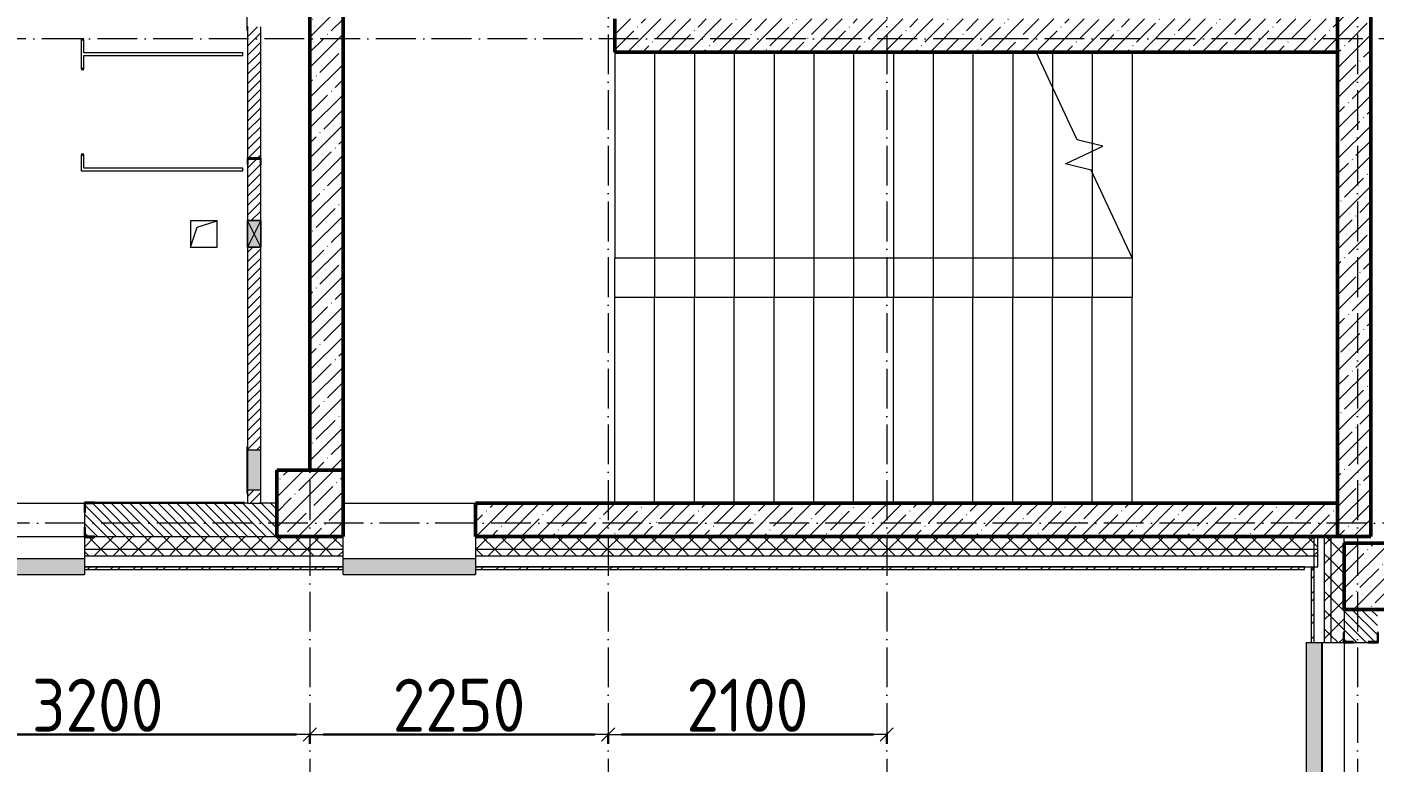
# Model space of a CAD drawing. Header units: millimetres. Extents: x -213536 to 1564669, y -45299 to 942238.
# Drawn here: x 608849 to 619008, y 625024 to 630565 of the extents above; entities that cross this region are included whole.
import ezdxf

# ---------------------------------------------------------------- set-up
doc = ezdxf.new("R2010")
doc.units = ezdxf.units.MM
doc.linetypes.add('50_200_ШТРИХ_1Т_ш5_п1_п1_', pattern=[700, 500, -100, 0, -100])
for name, color, linetype, lineweight in [('3.1) ЖБ окна 1.2 м', 102, 'Continuous', 30), ('5) Швы', 2, 'Continuous', 30), ('A-____-____-DIMS', 7, 'Continuous', 9), ('A-DETL-GENF-OTLN', 7, 'Continuous', 9), ('A-DOOR-OPNG-MCUT', 7, 'Continuous', 35), ('A-FLOR-____-OTLN', 7, 'Continuous', 9), ('A-GENM-____-MCUT', 7, 'Continuous', 25), ('A-GENM-____-OTLN', 7, 'Continuous', 9), ('A-GENM-____-OTLN-1', 7, 'Continuous', 25), ('A-GLAZ-____-OTLN', 7, 'Continuous', 9), ('A-WALL-____-MCUT', 7, 'Continuous', 13), ('A-WALL-____-MCUT-1', 7, 'Continuous', 9), ('A-WALL-____-MCUT-2', 7, 'Continuous', 50), ('A-WALL-____-OTLN', 7, 'Continuous', 9), ('A-WALL-____-PATT-1', 7, 'Continuous', 9), ('A-WALL-FNSH-MCUT-1', 7, 'Continuous', 9), ('S-COLS-____-MCUT', 7, 'Continuous', 50), ('S-COLS-____-OTLN', 7, 'Continuous', 9), ('S-GRID-____-OTLN-1', 7, '50_200_ШТРИХ_1Т_ш5_п1_п1_', 9), ('S-STRS-____-MBND', 7, 'Continuous', 9), ('S-STRS-____-OTLN-1', 7, 'Continuous', 9)]:
    doc.layers.add(name, color=color, linetype=linetype, lineweight=lineweight)
doc.layers.add('A-DOOR-____-OTLN-1', color=7, linetype='Continuous', lineweight=9, true_color=0xffffff)
doc.layers.add('A-GLAZ-____-OTLN-1', color=7, linetype='Continuous', lineweight=9, true_color=0xc0c0c0)
doc.styles.add('СПДС', font='isocpeur.ttf', dxfattribs={"width": 0.9})
doc.dimstyles.new('Размера А3', dxfattribs={"dimtxt": 200, "dimasz": 100, "dimexe": 70, "dimexo": 100, "dimgap": 20, "dimtad": 1, "dimdec": 0, "dimrnd": 10, "dimzin": 0, "dimdsep": 46, "dimtxsty": 'СПДС', "dimblk": 'ARROWHEAD_6', "dimcen": 1, "dimclrd": 256, "dimclre": 256, "dimclrt": 256, "dimazin": 0, "dimtfac": 1, "dimtdec": 0, "dimtmove": 2, "dimatfit": 3, "dimfxl": 1, "dimtolj": 1, "dimtzin": 0, "dimarcsym": 0})
pattern_1 = [(135, (544282.637, 571544.04), (-35.35534, -35.35534), [])]
pattern_2 = [(45, (544282.64, 571544.04), (-70.71068, 70.71068), []), (135, (544282.64, 571544.04), (-70.71068, -70.71068), [])]
pattern_3 = [(45, (544282.64, 571544.04), (-85.53659, 85.53659), []), (45, (544339.66, 571544.04), (-85.53659, 85.53659), [])]
pattern_4 = [(45, (544282.64, 571544.04), (-114.04925, 114.04925), []), (45, (544396.69, 571544.04), (-114.04925, 114.04925), [201.612, -40.322, 3.353, -36.97])]

# ---------------------------------------------------------------- blocks, each defined once
blk = doc.blocks.new('BSC_Колонна _Прямоугольная - 500х500-V60-АР1_План отверстий 2 этажа в осях 1-64_Ю-ЯЯ')
at = {"layer": 'S-COLS-____-OTLN'}
h = blk.add_hatch(dxfattribs=at)
h.set_pattern_fill('FP_71', color=256, style=0, pattern_type=2)
h.set_pattern_definition([(45, (-66700, -55431.04), (-114.04925, 114.04925), []), (45, (-66585.95, -55431.04), (-114.04925, 114.04925), [201.613, -40.323, 3.353, -36.97])])
h.paths.add_polyline_path([(-250, -250), (250, -250), (250, 250), (-250, 250)], flags=0)
at = {"layer": 'S-COLS-____-MCUT'}
for p, q in [((250, 250), (-250, 250)), ((-250, 250), (-250, -250)), ((250, -250), (250, 250)), ((-250, -250), (250, -250))]:
    blk.add_line(p, q, dxfattribs=at)
blk = doc.blocks.new('BSC_Колонна _Прямоугольная - 500х500-V112-АР1_План отверстий 2 этажа в осях 1-64_Ю-ЯЯ')
at = {"layer": 'S-COLS-____-OTLN'}
h = blk.add_hatch(dxfattribs=at)
h.set_pattern_fill('FP_125', color=256, style=0, pattern_type=2)
h.set_pattern_definition([(45, (-74750, -54881.04), (-114.04925, 114.04925), []), (45, (-74635.95, -54881.04), (-114.04925, 114.04925), [201.613, -40.323, 3.353, -36.97])])
h.paths.add_polyline_path([(-250, -250), (250, -250), (250, 250), (-250, 250), (-250, -78)], flags=0)
at = {"layer": 'S-COLS-____-MCUT'}
for p, q in [((250, 250), (-250, 250)), ((-250, 250), (-250, -250)), ((250, -250), (250, 250)), ((-250, -250), (250, -250))]:
    blk.add_line(p, q, dxfattribs=at)
blk = doc.blocks.new('DOR_ДУ_распашная__1Ст_Прямоугольная_ШЕР - Вн_650х2100h_Кабинки С_у-18405741-АР1_План отверстий 2 этажа в осях 1-64_Ю-ЯЯ')
at = {"layer": 'A-DOOR-OPNG-MCUT'}
for p, q in [((-325, -10), (-325, 10)), ((325, 10), (325, -10))]:
    blk.add_line(p, q, dxfattribs=at)
blk = doc.blocks.new('Фахверк_СКБ_Уголок - 250_2700-27497298-АР1_План отверстий 2 этажа в осях 1-64_Ю-ЯЯ')
at = {"layer": 'A-GENM-____-MCUT'}
for p, q in [((200, 181), (125, 181)), ((125, 181), (125, 106)), ((125, 106), (131, 106)), ((131, 106), (131, 175)), ((131, 175), (200, 175)), ((200, 175), (200, 181)), ((131, -6), (125, -6)), ((125, -6), (125, -81)), ((125, -81), (200, -81)), ((131, -75), (131, -6)), ((200, -75), (131, -75)), ((200, -81), (200, -75))]:
    blk.add_line(p, q, dxfattribs=at)
blk = doc.blocks.new('154_Фахверк_СКБ_Швеллер - Тип_100_3960-28331862-АР1_План отверстий 2 этажа в осях 1-64_Ю-ЯЯ')
at = {"layer": 'A-GENM-____-MCUT'}
for p, q in [((175, 50), (125, 50)), ((125, 50), (125, -50)), ((128, 47), (175, 47)), ((128, -47), (128, 47)), ((175, 47), (175, 50)), ((125, -50), (175, -50)), ((175, -47), (128, -47)), ((175, -50), (175, -47))]:
    blk.add_line(p, q, dxfattribs=at)
blk = doc.blocks.new('Л_Общий_Лючок - Лючок-29684370-АР1_План отверстий 2 этажа в осях 1-64_Ю-ЯЯ')
at = {"layer": 'A-GLAZ-____-OTLN-1'}
blk.add_hatch(color=256, dxfattribs=at).paths.add_polyline_path([(-24, 0), (424, 0), (424, 6), (-24, 6)], flags=0)
at = {"layer": 'A-GLAZ-____-OTLN'}
for p, q in [((424, 6), (-24, 6)), ((-24, 6), (-24, 0)), ((424, 6), (424, 0))]:
    blk.add_line(p, q, dxfattribs=at)
blk = doc.blocks.new('AR_Отверстие Ниша - Лючок-32402834-АР1_План отверстий 2 этажа в осях 1-64_Ю-ЯЯ')
at = {"layer": 'A-GLAZ-____-OTLN'}
blk.add_hatch(color=256, dxfattribs=at).paths.add_polyline_path([(150, -50), (150, 50), (-150, 50), (-150, -50)], flags=0)
for p, q in [((150, 50), (-150, 50)), ((-150, 50), (-150, -50)), ((150, -50), (150, 50)), ((-150, -50), (150, -50))]:
    blk.add_line(p, q, dxfattribs=at)
blk = doc.blocks.new('Л_Общий_Лючок - Лючок-29683982-АР1_План отверстий 2 этажа в осях 1-64_Ю-ЯЯ')
at = {"layer": 'A-GLAZ-____-OTLN-1'}
blk.add_hatch(color=256, dxfattribs=at).paths.add_polyline_path([(-24, 0), (324, 0), (324, 6), (-24, 6)], flags=0)
at = {"layer": 'A-GLAZ-____-OTLN'}
for p, q in [((324, 6), (-24, 6)), ((-24, 6), (-24, 0)), ((324, 6), (324, 0))]:
    blk.add_line(p, q, dxfattribs=at)
blk = doc.blocks.new('AR_Отверстие прямоугольное _в стене_ - AR_Отверстие прямоугольное _в стене__ВК-32402728-АР1_План отверстий 2 этажа в осях 1-64_Ю-ЯЯ')
at = {"layer": 'A-GLAZ-____-OTLN'}
blk.add_hatch(color=256, dxfattribs=at).paths.add_polyline_path([(100, 50), (-100, 50), (-100, -50), (100, -50)], flags=0)
at = {"layer": 'A-DETL-GENF-OTLN'}
for p, q in [((-100, -50), (-100, 50)), ((-100, 50), (100, 50)), ((100, 50), (-100, -50)), ((-100, 50), (100, -50)), ((100, 50), (-100, 50)), ((-100, 50), (-100, -50)), ((100, 50), (100, -50)), ((100, -50), (100, 50)), ((100, -50), (-100, -50)), ((-100, -50), (100, -50))]:
    blk.add_line(p, q, dxfattribs=at)
blk = doc.blocks.new('AR_Отверстие прямоугольное _в плите_ - AR_Отверстие прямоугольное _в плите_-30459207-АР1_План отверстий 2 этажа в осях 1-64_Ю-ЯЯ')
at = {"layer": 'A-GENM-____-OTLN'}
for p, q in [((100, 100), (-100, 100)), ((-100, 100), (-100, -100)), ((-100, -100), (-50, 50)), ((-50, 50), (100, 100)), ((100, -100), (100, 100)), ((-100, -100), (100, -100))]:
    blk.add_line(p, q, dxfattribs=at)
blk = doc.blocks.new('Отлив_СКБ - Отлив витража_120_НВФ-31885283-АР1_План отверстий 2 этажа в осях 1-64_Ю-ЯЯ')
at = {"layer": 'A-GLAZ-____-OTLN-1'}
for points in [[(426, -2), (1000, -2), (1000, 0), (0, 0), (0, -2)], [(426, -120), (1000, -120), (1000, -2), (0, -2), (0, -120)]]:
    blk.add_hatch(color=256, dxfattribs=at).paths.add_polyline_path(points, flags=0)
at = {"layer": 'A-GLAZ-____-OTLN'}
for p, q in [((0, 0), (1000, 0)), ((1000, -2), (0, -2)), ((0, -120), (0, -83)), ((1000, -83), (1000, -120)), ((0, -120), (1000, -120))]:
    blk.add_line(p, q, dxfattribs=at)
blk = doc.blocks.new('Отлив_СКБ - Отлив витража_120_НВФ-31885689-АР1_План отверстий 2 этажа в осях 1-64_Ю-ЯЯ')
at = {"layer": 'A-GLAZ-____-OTLN-1'}
for points in [[(1800, 2), (1800, 120), (0, 120), (0, 2), (737, 2)], [(1800, 0), (1800, 2), (0, 2), (0, 0), (737, 0)]]:
    blk.add_hatch(color=256, dxfattribs=at).paths.add_polyline_path(points, flags=0)
at = {"layer": 'A-GLAZ-____-OTLN'}
for p, q in [((0, 83), (0, 120)), ((1800, 120), (0, 120)), ((1800, 120), (1800, 83)), ((0, 2), (1800, 2)), ((1800, 0), (0, 0))]:
    blk.add_line(p, q, dxfattribs=at)
blk = doc.blocks.new('ARROWHEAD_6')
at = {"color": 0, "linetype": 'Continuous'}
for p, q in [((0, 0), (-1, 0)), ((-0.5, -0.5), (0.5, 0.5))]:
    blk.add_line(p, q, dxfattribs=at)
blk = doc.blocks.new('*D5577')
at = {"layer": 'A-____-____-DIMS', "lineweight": -2, "transparency": 16777216}
for p, q in [((47908, 512710), (47908, 512634)), ((51108, 512710), (51108, 512634)), ((48008, 512704), (51008, 512704))]:
    blk.add_line(p, q, dxfattribs=at)
at = {"layer": 'Defpoints', "color": 0, "lineweight": 30, "transparency": 16777216}
for p in [(47908, 512810), (51108, 512810), (51108, 512704)]:
    blk.add_point(p, dxfattribs=at)
at = {"layer": 'A-____-____-DIMS', "lineweight": -2, "transparency": 16777216, "xscale": 100, "yscale": 100, "zscale": 100, "rotation": 180}
blk.add_blockref('ARROWHEAD_6', (47908, 512704), dxfattribs=at)
at = {"layer": 'A-____-____-DIMS', "lineweight": -2, "transparency": 16777216, "xscale": 100, "yscale": 100, "zscale": 100}
blk.add_blockref('ARROWHEAD_6', (51108, 512704), dxfattribs=at)
at = {"layer": 'A-____-____-DIMS', "transparency": 16777216, "insert": (49508, 512924), "char_height": 400, "width": 2.49, "attachment_point": 5, "style": 'СПДС'}
blk.add_mtext('\\A1;3200', dxfattribs=at)
blk = doc.blocks.new('*D5578')
at = {"layer": 'A-____-____-DIMS', "lineweight": -2, "transparency": 16777216}
for p, q in [((51108, 512710), (51108, 512634)), ((53358, 512710), (53358, 512634)), ((51208, 512704), (53258, 512704))]:
    blk.add_line(p, q, dxfattribs=at)
at = {"layer": 'Defpoints', "color": 0, "lineweight": 30, "transparency": 16777216}
for p in [(51108, 512810), (53358, 512810), (53358, 512704)]:
    blk.add_point(p, dxfattribs=at)
at = {"layer": 'A-____-____-DIMS', "lineweight": -2, "transparency": 16777216, "xscale": 100, "yscale": 100, "zscale": 100, "rotation": 180}
blk.add_blockref('ARROWHEAD_6', (51108, 512704), dxfattribs=at)
at = {"layer": 'A-____-____-DIMS', "lineweight": -2, "transparency": 16777216, "xscale": 100, "yscale": 100, "zscale": 100}
blk.add_blockref('ARROWHEAD_6', (53358, 512704), dxfattribs=at)
at = {"layer": 'A-____-____-DIMS', "transparency": 16777216, "insert": (52233, 512924), "char_height": 400, "width": 2.49, "attachment_point": 5, "style": 'СПДС'}
blk.add_mtext('\\A1;2250', dxfattribs=at)
blk = doc.blocks.new('*D5579')
at = {"layer": 'A-____-____-DIMS', "lineweight": -2, "transparency": 16777216}
for p, q in [((53358, 512710), (53358, 512634)), ((55458, 512710), (55458, 512634)), ((53458, 512704), (55358, 512704))]:
    blk.add_line(p, q, dxfattribs=at)
at = {"layer": 'Defpoints', "color": 0, "lineweight": 30, "transparency": 16777216}
for p in [(53358, 512810), (55458, 512810), (55458, 512704)]:
    blk.add_point(p, dxfattribs=at)
at = {"layer": 'A-____-____-DIMS', "lineweight": -2, "transparency": 16777216, "xscale": 100, "yscale": 100, "zscale": 100, "rotation": 180}
blk.add_blockref('ARROWHEAD_6', (53358, 512704), dxfattribs=at)
at = {"layer": 'A-____-____-DIMS', "lineweight": -2, "transparency": 16777216, "xscale": 100, "yscale": 100, "zscale": 100}
blk.add_blockref('ARROWHEAD_6', (55458, 512704), dxfattribs=at)
at = {"layer": 'A-____-____-DIMS', "transparency": 16777216, "insert": (54408, 512924), "char_height": 400, "width": 2.3, "attachment_point": 5, "style": 'СПДС'}
blk.add_mtext('\\A1;2100', dxfattribs=at)
blk = doc.blocks.new('2этаж')
at = {"layer": 'S-GRID-____-OTLN-1', "color": 251, "ltscale": 0.6, "true_color": 0x636466}
for p, q in [((51108.3, 549908.8), (51108.3, 511907.5)), ((53358.3, 549908.8), (53358.3, 511907.5)), ((55458.3, 549908.8), (55458.3, 498997)), ((59008.3, 549908.8), (59008.3, 498997)), ((59888.4, 517947), (-20260.4, 517947)), ((88482.7, 514297), (-20260.4, 514297))]:
    blk.add_line(p, q, dxfattribs=at)
at = {"layer": 'A-____-____-DIMS'}
for base, p1, p2, picture, middle in [((51108.3, 512704.4), (47908.3, 512810.5), (51108.3, 512810.5), '*D5577', (49508.3, 512924.4)), ((53358.3, 512704.4), (51108.3, 512810.5), (53358.3, 512810.5), '*D5578', (52233.3, 512924.4)), ((55458.3, 512704.4), (53358.3, 512810.5), (55458.3, 512810.5), '*D5579', (54408.3, 512924.4))]:
    dim = blk.add_linear_dim(base=base, p1=p1, p2=p2, dimstyle='Размера А3', override={"dimtxt": 400}, dxfattribs=at)
    dim.commit()
    dim.dimension.update_dxf_attribs({"geometry": picture, "text_midpoint": middle})

msp = doc.modelspace()

# ---------------------------------------------------------------- hatches: boundary and pattern name
at = {"layer": 'A-WALL-____-PATT-1'}
h = msp.add_hatch(dxfattribs=at)
h.set_pattern_fill('FP_13', color=256, style=0, pattern_type=2)
h.set_pattern_definition(pattern_4)
h.paths.add_polyline_path([(610982.6, 627225.1), (611232.6, 627225.1), (611232.6, 634725.1), (610982.6, 634725.1), (610982.6, 628768.6)], flags=0)
h = msp.add_hatch(dxfattribs=at)
h.set_pattern_fill('FP_13', color=256, style=0, pattern_type=2)
h.set_pattern_definition(pattern_4)
h.paths.add_polyline_path([(618982.6, 626725.1), (618982.6, 634725.1), (618732.6, 634725.1), (618732.6, 626725.1), (618944.4, 626725.1)], flags=0)
h = msp.add_hatch(dxfattribs=at)
h.set_pattern_fill('FP_5', color=256, style=0, pattern_type=2)
h.set_pattern_definition([(45, (544282.637, 571544.04), (-35.35534, 35.35534), [])])
h.paths.add_polyline_path([(610512.6, 626975.1), (610612.6, 626975.1), (610612.6, 627075.1), (610512.6, 627075.1)], flags=0)
h.paths.add_polyline_path([(610604.9, 627375.1), (610612.6, 627375.1), (610612.6, 628905.1), (610512.6, 628905.1), (610512.6, 627375.1)], flags=0)
h.paths.add_polyline_path([(610571.3, 629105.1), (610612.6, 629105.1), (610612.6, 629525.1), (610609.6, 629525.1), (610609.6, 629572.1), (610515.6, 629572.1), (610515.6, 629525.1), (610512.6, 629525.1), (610512.6, 629105.1), (610515.6, 629105.1)], flags=0)
h.paths.add_polyline_path([(610612.6, 629575.1), (610612.6, 630565.1), (610512.6, 630565.1), (610512.6, 629575.1), (610609.6, 629575.1)], flags=0)
h.paths.add_polyline_path([(610535.2, 630965.1), (610612.6, 630965.1), (610612.6, 631395.1), (610512.6, 631395.1), (610512.6, 630965.1)], flags=0)
h.paths.add_polyline_path([(610612.6, 631895.1), (610612.6, 634110.1), (610512.6, 634110.1), (610512.6, 631895.1), (610517.1, 631895.1)], flags=0)
h.paths.add_polyline_path([(610612.6, 634410.1), (610612.6, 634525.1), (610512.6, 634525.1), (610512.6, 634410.1), (610607.8, 634410.1)], flags=0)
h = msp.add_hatch(dxfattribs=at)
h.set_pattern_fill('FP_13', color=256, style=0, pattern_type=2)
h.set_pattern_definition(pattern_4)
h.paths.add_polyline_path([(618732.6, 630375.1), (618732.6, 630625.1), (613282.6, 630625.1), (613282.6, 630375.1), (618502.5, 630375.1)], flags=0)
h = msp.add_hatch(dxfattribs=at)
h.set_pattern_fill('FP_6', color=256, style=0, pattern_type=2)
h.set_pattern_definition(pattern_1)
h.paths.add_polyline_path([(610732.6, 626725.1), (610732.6, 626975.1), (609288.6, 626975.1), (609288.6, 626906.1), (609282.6, 626906.1), (609282.6, 626794.1), (609288.6, 626794.1), (609288.6, 626725.1), (609665, 626725.1)], flags=0)
h.paths.add_polyline_path([(608032.6, 626725.1), (608276.6, 626725.1), (608276.6, 626794.1), (608282.6, 626794.1), (608282.6, 626906.1), (608276.6, 626906.1), (608276.6, 626975.1), (608032.6, 626975.1), (608032.6, 626969.1)], flags=0)
h = msp.add_hatch(dxfattribs=at)
h.set_pattern_fill('FP_13', color=256, style=0, pattern_type=2)
h.set_pattern_definition(pattern_4)
h.paths.add_polyline_path([(618732.6, 626725.1), (618732.6, 626975.1), (612232.6, 626975.1), (612232.6, 626725.1), (618682.6, 626725.1)], flags=0)
h = msp.add_hatch(dxfattribs=at)
h.set_pattern_fill('FP_1', color=256, style=0, pattern_type=2)
h.set_pattern_definition(pattern_2)
h.paths.add_polyline_path([(618502.5, 626625.1), (618582.6, 626625.1), (618582.6, 626725.1), (612232.6, 626725.1), (612232.6, 626625.1), (614967.5, 626625.1)], flags=0)
h.paths.add_polyline_path([(609282.6, 626625.1), (611232.6, 626625.1), (611232.6, 626725.1), (609357.6, 626725.1), (609357.6, 626719.1), (609282.6, 626719.1)], flags=0)
h.paths.add_polyline_path([(608282.6, 626625.1), (608282.6, 626719.1), (608207.6, 626719.1), (608207.6, 626725.1), (607257.6, 626725.1), (607257.6, 626719.1), (607182.6, 626719.1), (607182.6, 626625.1), (607897.5, 626625.1)], flags=0)
h.paths.add_polyline_path([(604362.5, 626625.1), (605382.6, 626625.1), (605382.6, 626719.1), (605307.6, 626719.1), (605307.6, 626725.1), (604257.6, 626725.1), (604257.6, 626719.1), (604182.6, 626719.1), (604182.6, 626625.1), (604257.6, 626625.1)], flags=0)
h.paths.add_polyline_path([(602382.6, 626625.1), (602382.6, 626719.1), (602307.6, 626719.1), (602307.6, 626725.1), (601257.6, 626725.1), (601257.6, 626719.1), (601182.6, 626719.1), (601182.6, 626625.1), (601711.2, 626625.1)], flags=0)
h.paths.add_polyline_path([(598618.1, 626625.1), (599382.6, 626625.1), (599382.6, 626719.1), (599307.6, 626719.1), (599307.6, 626725.1), (598257.6, 626725.1), (598257.6, 626719.1), (598182.6, 626719.1), (598182.6, 626625.1), (598532.6, 626625.1)], flags=0)
h.paths.add_polyline_path([(596307.6, 626625.1), (596382.6, 626625.1), (596382.6, 626719.1), (596307.6, 626719.1), (596307.6, 626725.1), (595257.6, 626725.1), (595257.6, 626719.1), (595182.6, 626719.1), (595182.6, 626625.1), (595525, 626625.1)], flags=0)
h.paths.add_polyline_path([(592182.6, 626625.1), (593382.6, 626625.1), (593382.6, 626719.1), (593307.6, 626719.1), (593307.6, 626725.1), (592257.6, 626725.1), (592257.6, 626719.1), (592182.6, 626719.1)], flags=0)
h.paths.add_polyline_path([(586757.6, 626625.1), (586832.6, 626625.1), (586832.6, 626719.1), (586757.6, 626719.1), (586757.6, 626725.1), (585707.6, 626725.1), (585707.6, 626719.1), (585632.6, 626719.1), (585632.6, 626625.1), (586687.5, 626625.1)], flags=0)
h.paths.add_polyline_path([(588707.6, 626625.1), (590382.6, 626625.1), (590382.6, 626719.1), (590307.6, 626719.1), (590307.6, 626725.1), (588707.6, 626725.1), (588707.6, 626719.1), (588632.6, 626719.1), (588632.6, 626625.1)], flags=0)
h.paths.add_polyline_path([(583757.6, 626625.1), (583832.6, 626625.1), (583832.6, 626719.1), (583757.6, 626719.1), (583757.6, 626725.1), (582707.6, 626725.1), (582707.6, 626719.1), (582632.6, 626719.1), (582632.6, 626625.1), (583482.6, 626625.1)], flags=0)
h.paths.add_polyline_path([(580832.6, 626625.1), (580832.6, 626719.1), (580757.6, 626719.1), (580757.6, 626725.1), (579707.6, 626725.1), (579707.6, 626719.1), (579632.6, 626719.1), (579632.6, 626625.1), (580501.2, 626625.1)], flags=0)
h.paths.add_polyline_path([(576632.6, 626625.1), (577832.6, 626625.1), (577832.6, 626719.1), (577757.6, 626719.1), (577757.6, 626725.1), (576707.6, 626725.1), (576707.6, 626719.1), (576632.6, 626719.1)], flags=0)
h.paths.add_polyline_path([(574832.6, 626625.1), (574832.6, 626719.1), (574757.6, 626719.1), (574757.6, 626725.1), (573707.6, 626725.1), (573707.6, 626719.1), (573632.6, 626719.1), (573632.6, 626625.1), (574757.6, 626625.1)], flags=0)
h.paths.add_polyline_path([(570982.6, 626625.1), (571832.6, 626625.1), (571832.6, 626719.1), (571757.6, 626719.1), (571757.6, 626725.1), (570707.6, 626725.1), (570707.6, 626719.1), (570632.6, 626719.1), (570632.6, 626625.1), (570780, 626625.1)], flags=0)
h.paths.add_polyline_path([(568832.6, 626625.1), (568832.6, 626719.1), (568757.6, 626719.1), (568757.6, 626725.1), (567707.6, 626725.1), (567707.6, 626719.1), (567632.6, 626719.1), (567632.6, 626625.1), (568128.7, 626625.1)], flags=0)
h.paths.add_polyline_path([(565832.6, 626625.1), (565832.6, 626719.1), (565757.6, 626719.1), (565757.6, 626725.1), (564707.6, 626725.1), (564707.6, 626719.1), (564632.6, 626719.1), (564632.6, 626625.1), (565757.6, 626625.1)], flags=0)
h.paths.add_polyline_path([(562832.6, 626625.1), (562832.6, 626719.1), (562757.6, 626719.1), (562757.6, 626725.1), (561707.6, 626725.1), (561707.6, 626719.1), (561632.6, 626719.1), (561632.6, 626625.1), (562826.2, 626625.1)], flags=0)
h.paths.add_polyline_path([(560632.6, 626625.1), (560632.6, 626719.1), (560557.6, 626719.1), (560557.6, 626725.1), (550832.6, 626725.1), (550832.6, 626625.1), (560175, 626625.1)], flags=0)
h.paths.add_polyline_path([(549832.6, 626625.1), (549832.6, 626725.1), (541832.6, 626725.1), (541832.6, 626625.1), (547802.5, 626625.1)], flags=0)
h = msp.add_hatch(dxfattribs=at)
h.set_pattern_fill('FP_1', color=256, style=0, pattern_type=2)
h.set_pattern_definition(pattern_2)
h.paths.add_polyline_path([(618682.6, 614475.1), (618682.6, 615125.1), (618632.6, 615125.1), (618632.6, 614475.1)], flags=0)
h.paths.add_polyline_path([(618632.6, 616925.1), (618682.6, 616925.1), (618682.6, 618125.1), (618632.6, 618125.1), (618632.6, 617467.7)], flags=0)
h.paths.add_polyline_path([(618682.6, 619925.1), (618682.6, 621125.1), (618632.6, 621125.1), (618632.6, 619925.1)], flags=0)
h.paths.add_polyline_path([(618682.6, 622925.1), (618682.6, 624125.1), (618632.6, 624125.1), (618632.6, 622925.1)], flags=0)
h.paths.add_polyline_path([(618682.6, 625925.1), (618682.6, 626725.1), (618632.6, 626725.1), (618632.6, 625925.1)], flags=0)
h = msp.add_hatch(dxfattribs=at)
h.set_pattern_fill('FP_1', color=256, style=0, pattern_type=2)
h.set_pattern_definition(pattern_2)
h.paths.add_polyline_path([(618682.6, 614475.1), (618782.6, 614475.1), (618782.6, 615050.1), (618776.6, 615050.1), (618776.6, 615125.1), (618682.6, 615125.1), (618682.6, 614525.1)], flags=0)
h.paths.add_polyline_path([(618682.6, 616925.1), (618776.6, 616925.1), (618776.6, 617000.1), (618782.6, 617000.1), (618782.6, 618050.1), (618776.6, 618050.1), (618776.6, 618125.1), (618682.6, 618125.1), (618682.6, 617000.1)], flags=0)
h.paths.add_polyline_path([(618776.6, 619925.1), (618776.6, 620000.1), (618782.6, 620000.1), (618782.6, 621050.1), (618776.6, 621050.1), (618776.6, 621125.1), (618682.6, 621125.1), (618682.6, 619925.1)], flags=0)
h.paths.add_polyline_path([(618776.6, 622925.1), (618776.6, 623000.1), (618782.6, 623000.1), (618782.6, 624050.1), (618776.6, 624050.1), (618776.6, 624125.1), (618682.6, 624125.1), (618682.6, 622925.1)], flags=0)
h.paths.add_polyline_path([(618682.6, 625925.1), (618776.6, 625925.1), (618776.6, 626000.1), (618782.6, 626000.1), (618782.6, 626725.1), (618682.6, 626725.1), (618682.6, 626000.1)], flags=0)
h = msp.add_hatch(dxfattribs=at)
h.set_pattern_fill('FP_1', color=256, style=0, pattern_type=2)
h.set_pattern_definition(pattern_2)
h.paths.add_polyline_path([(618582.6, 626575.1), (618582.6, 626625.1), (612232.6, 626625.1), (612232.6, 626575.1), (618502.5, 626575.1)], flags=0)
h.paths.add_polyline_path([(611232.6, 626575.1), (611232.6, 626625.1), (609282.6, 626625.1), (609282.6, 626575.1), (609665, 626575.1)], flags=0)
h.paths.add_polyline_path([(608282.6, 626575.1), (608282.6, 626625.1), (607182.6, 626625.1), (607182.6, 626575.1), (607897.5, 626575.1)], flags=0)
h.paths.add_polyline_path([(605382.6, 626575.1), (605382.6, 626625.1), (604182.6, 626625.1), (604182.6, 626575.1), (604362.5, 626575.1)], flags=0)
h.paths.add_polyline_path([(602382.6, 626575.1), (602382.6, 626625.1), (601182.6, 626625.1), (601182.6, 626575.1), (601711.2, 626575.1)], flags=0)
h.paths.add_polyline_path([(599382.6, 626575.1), (599382.6, 626625.1), (598182.6, 626625.1), (598182.6, 626575.1), (599060, 626575.1)], flags=0)
h.paths.add_polyline_path([(595182.6, 626575.1), (596382.6, 626575.1), (596382.6, 626625.1), (595182.6, 626625.1)], flags=0)
h.paths.add_polyline_path([(592873.7, 626575.1), (593382.6, 626575.1), (593382.6, 626625.1), (592182.6, 626625.1), (592182.6, 626575.1)], flags=0)
h.paths.add_polyline_path([(588632.6, 626575.1), (590382.6, 626575.1), (590382.6, 626625.1), (588632.6, 626625.1)], flags=0)
h.paths.add_polyline_path([(585632.6, 626575.1), (586832.6, 626575.1), (586832.6, 626625.1), (585632.6, 626625.1)], flags=0)
h.paths.add_polyline_path([(583832.6, 626575.1), (583832.6, 626625.1), (582632.6, 626625.1), (582632.6, 626575.1), (583152.5, 626575.1)], flags=0)
h.paths.add_polyline_path([(577832.6, 626575.1), (577832.6, 626625.1), (576632.6, 626625.1), (576632.6, 626575.1)], flags=0)
h.paths.add_polyline_path([(579632.6, 626575.1), (580832.6, 626575.1), (580832.6, 626625.1), (579632.6, 626625.1)], flags=0)
h.paths.add_polyline_path([(574832.6, 626575.1), (574832.6, 626625.1), (573632.6, 626625.1), (573632.6, 626575.1), (574315, 626575.1)], flags=0)
h.paths.add_polyline_path([(571832.6, 626575.1), (571832.6, 626625.1), (570632.6, 626625.1), (570632.6, 626575.1), (571663.7, 626575.1)], flags=0)
h.paths.add_polyline_path([(567632.6, 626575.1), (568832.6, 626575.1), (568832.6, 626625.1), (567632.6, 626625.1)], flags=0)
h.paths.add_polyline_path([(565832.6, 626575.1), (565832.6, 626625.1), (564632.6, 626625.1), (564632.6, 626575.1), (565477.5, 626575.1)], flags=0)
h.paths.add_polyline_path([(562826.2, 626575.1), (562832.6, 626575.1), (562832.6, 626625.1), (561632.6, 626625.1), (561632.6, 626575.1), (561942.5, 626575.1)], flags=0)
h.paths.add_polyline_path([(560632.6, 626575.1), (560632.6, 626625.1), (550832.6, 626625.1), (550832.6, 626575.1), (560175, 626575.1)], flags=0)
h.paths.add_polyline_path([(549832.6, 626575.1), (549832.6, 626625.1), (541732.6, 626625.1), (541732.6, 626575.1), (547802.5, 626575.1)], flags=0)
h = msp.add_hatch(dxfattribs=at)
h.set_pattern_fill('FP_3', color=256, style=0, pattern_type=2)
h.set_pattern_definition(pattern_3)
h.paths.add_polyline_path([(618482.6, 626475.1), (618482.6, 626495.1), (612232.6, 626495.1), (612232.6, 626475.1), (614967.5, 626475.1)], flags=0)
h.paths.add_polyline_path([(611232.6, 626475.1), (611232.6, 626495.1), (609282.6, 626495.1), (609282.6, 626475.1), (609665, 626475.1)], flags=0)
h.paths.add_polyline_path([(608282.6, 626475.1), (608282.6, 626495.1), (607182.6, 626495.1), (607182.6, 626475.1), (607897.5, 626475.1)], flags=0)
h.paths.add_polyline_path([(605382.6, 626475.1), (605382.6, 626495.1), (604802.6, 626495.1), (604802.6, 626475.1)], flags=0)
h = msp.add_hatch(dxfattribs=at)
h.set_pattern_fill('FP_3', color=256, style=0, pattern_type=2)
h.set_pattern_definition(pattern_3)
h.paths.add_polyline_path([(618532.6, 614645.1), (618552.6, 614645.1), (618552.6, 615125.1), (618532.6, 615125.1), (618532.6, 615046.1)], flags=0)
h.paths.add_polyline_path([(618532.6, 616925.1), (618552.6, 616925.1), (618552.6, 618125.1), (618532.6, 618125.1), (618532.6, 617467.7)], flags=0)
h.paths.add_polyline_path([(618532.6, 619925.1), (618552.6, 619925.1), (618552.6, 621125.1), (618532.6, 621125.1), (618532.6, 620696.6)], flags=0)
h.paths.add_polyline_path([(618532.6, 622925.1), (618552.6, 622925.1), (618552.6, 624125.1), (618532.6, 624125.1), (618532.6, 623118.2)], flags=0)
h.paths.add_polyline_path([(618552.6, 625925.1), (618552.6, 626485.1), (618532.6, 626485.1), (618532.6, 625925.1)], flags=0)
h = msp.add_hatch(dxfattribs=at)
h.set_pattern_fill('FP_6', color=256, style=0, pattern_type=2)
h.set_pattern_definition(pattern_1)
h.paths.add_polyline_path([(619032.6, 623725.1), (619032.6, 624119.1), (618963.6, 624119.1), (618963.6, 624125.1), (618851.6, 624125.1), (618851.6, 624119.1), (618782.6, 624119.1), (618782.6, 623725.1)], flags=0)
h.paths.add_polyline_path([(618851.6, 625925.1), (618963.6, 625925.1), (618963.6, 625931.1), (619032.6, 625931.1), (619032.6, 626175.1), (618782.6, 626175.1), (618782.6, 625931.1), (618851.6, 625931.1)], flags=0)

# ---------------------------------------------------------------- linework, layer by layer
at = {"layer": '5) Швы', "lineweight": 30}
msp.add_lwpolyline([(609288.6, 626978.1), (610488.6, 626978.1)], dxfattribs=at)
at = {"layer": 'A-FLOR-____-OTLN'}
msp.add_line((613282.6, 626975.1), (613282.6, 628825.1), dxfattribs=at)
at = {"layer": 'A-WALL-____-MCUT'}
for p, q in [((609282.6, 626906.1), (609282.6, 626794.1)), ((610512.6, 626975.1), (609357.6, 626975.1)), ((610512.6, 626975.1), (610612.6, 626975.1)), ((610732.6, 626975.1), (610612.6, 626975.1)), ((609282.6, 626719.1), (609282.6, 626495.1)), ((611232.6, 626495.1), (611232.6, 626725.1)), ((612232.6, 626725.1), (612232.6, 626495.1)), ((618552.6, 626725.1), (618552.6, 625925.1)), ((618582.6, 626495.1), (618582.6, 626725.1)), ((618782.6, 626725.1), (618732.6, 626725.1)), ((618782.6, 626675.1), (618782.6, 626725.1)), ((609282.6, 626495.1), (611232.6, 626495.1)), ((612232.6, 626495.1), (618582.6, 626495.1)), ((618552.6, 625925.1), (618776.6, 625925.1)), ((618851.6, 625925.1), (618963.6, 625925.1))]:
    msp.add_line(p, q, dxfattribs=at)
at = {"layer": 'A-WALL-____-MCUT-1'}
for p, q in [((609357.6, 626725.1), (610732.6, 626725.1)), ((618632.6, 626725.1), (618632.6, 625925.1)), ((618682.6, 626725.1), (618682.6, 625925.1)), ((611232.6, 626625.1), (609282.6, 626625.1)), ((618582.6, 626625.1), (612232.6, 626625.1)), ((611232.6, 626575.1), (609282.6, 626575.1)), ((618582.6, 626575.1), (612232.6, 626575.1)), ((618782.6, 626175.1), (618782.6, 626000.1))]:
    msp.add_line(p, q, dxfattribs=at)
at = {"layer": 'A-WALL-____-MCUT-2'}
for p, q in [((610982.6, 634725.1), (610982.6, 627225.1)), ((618732.6, 634725.1), (618732.6, 626725.1)), ((618982.6, 626725.1), (618982.6, 634725.1)), ((611232.6, 627225.1), (611232.6, 634475.1)), ((613282.6, 630625.1), (613282.6, 630375.1)), ((618732.6, 630375.1), (618732.6, 630625.1)), ((613282.6, 630375.1), (618732.6, 630375.1)), ((618732.6, 626975.1), (612232.6, 626975.1)), ((612232.6, 626975.1), (612232.6, 626725.1)), ((618582.6, 626725.1), (612232.6, 626725.1)), ((612232.6, 626725.1), (618732.6, 626725.1)), ((618732.6, 626725.1), (618982.6, 626725.1))]:
    msp.add_line(p, q, dxfattribs=at)
at = {"layer": 'A-WALL-____-OTLN'}
for p, q in [((608282.6, 626975.1), (609282.6, 626975.1)), ((611232.6, 626975.1), (612232.6, 626975.1)), ((608282.6, 626725.1), (609282.6, 626725.1)), ((618782.6, 625925.1), (618782.6, 624125.1))]:
    msp.add_line(p, q, dxfattribs=at)
at = {"layer": 'A-WALL-FNSH-MCUT-1'}
for p, q in [((610512.6, 630565.1), (610512.6, 629575.1)), ((610612.6, 629575.1), (610612.6, 630565.1)), ((609257.6, 630470.1), (609257.6, 630250.1)), ((609277.6, 630370.1), (609277.6, 630470.1)), ((610477.6, 630370.1), (609277.6, 630370.1)), ((609277.6, 630250.1), (609277.6, 630350.1)), ((609277.6, 630350.1), (610477.6, 630350.1)), ((610477.6, 630350.1), (610477.6, 630370.1)), ((609257.6, 629600.1), (609257.6, 629480.1)), ((609277.6, 629500.1), (609277.6, 629600.1)), ((609257.6, 629480.1), (610477.6, 629480.1)), ((610477.6, 629500.1), (609277.6, 629500.1)), ((610477.6, 629480.1), (610477.6, 629500.1)), ((610512.6, 629525.1), (610512.6, 629105.1)), ((610612.6, 629105.1), (610612.6, 629525.1)), ((610512.6, 628905.1), (610512.6, 627375.1)), ((610612.6, 627375.1), (610612.6, 628905.1)), ((610512.6, 627075.1), (610512.6, 626975.1)), ((610612.6, 626975.1), (610612.6, 627075.1)), ((611232.6, 626495.1), (609282.6, 626495.1)), ((609282.6, 626495.1), (609282.6, 626475.1)), ((611232.6, 626475.1), (611232.6, 626495.1)), ((618482.6, 626495.1), (612232.6, 626495.1)), ((612232.6, 626495.1), (612232.6, 626475.1)), ((618482.6, 626475.1), (618482.6, 626495.1)), ((618552.6, 626485.1), (618532.6, 626485.1)), ((618532.6, 626485.1), (618532.6, 625925.1)), ((609282.6, 626475.1), (611232.6, 626475.1)), ((612232.6, 626475.1), (618482.6, 626475.1)), ((618532.6, 625925.1), (618552.6, 625925.1))]:
    msp.add_line(p, q, dxfattribs=at)
at = {"layer": 'S-STRS-____-MBND'}
for p, q in [((616768.4, 629713.4), (616459.9, 630375.1)), ((616679.6, 629534), (616962.9, 629666.1)), ((616962.9, 629666.1), (616768.4, 629713.4)), ((616874.1, 629486.8), (616679.6, 629534)), ((617182.6, 628825.1), (616874.1, 629486.8))]:
    msp.add_line(p, q, dxfattribs=at)
at = {"layer": 'S-STRS-____-OTLN-1'}
for p, q in [((613282.6, 630375.1), (613282.6, 628825.1)), ((613282.6, 630375.1), (613282.6, 628825.1)), ((613582.6, 630375.1), (613582.6, 628825.1)), ((613582.6, 630375.1), (613582.6, 628825.1)), ((613882.6, 630375.1), (613882.6, 628825.1)), ((613882.6, 630375.1), (613882.6, 628825.1)), ((614182.6, 630375.1), (614182.6, 628825.1)), ((614182.6, 630375.1), (614182.6, 628825.1)), ((614482.6, 630375.1), (614482.6, 628825.1)), ((614482.6, 630375.1), (614482.6, 628825.1)), ((614782.6, 630375.1), (614782.6, 628825.1)), ((614782.6, 630375.1), (614782.6, 628825.1)), ((615082.6, 630375.1), (615082.6, 628825.1)), ((615082.6, 630375.1), (615082.6, 628825.1)), ((615382.6, 630375.1), (615382.6, 628825.1)), ((615382.6, 630375.1), (615382.6, 628825.1)), ((615682.6, 630375.1), (615682.6, 628825.1)), ((615682.6, 630375.1), (615682.6, 628825.1)), ((615982.6, 630375.1), (615982.6, 628825.1)), ((615982.6, 630375.1), (615982.6, 628825.1)), ((616282.6, 630375.1), (616282.6, 628825.1)), ((616282.6, 630375.1), (616282.6, 628825.1)), ((616582.6, 630375.1), (616582.6, 630111.8)), ((616582.6, 630375.1), (616582.6, 630111.8)), ((616882.6, 630375.1), (616882.6, 629685.6)), ((616882.6, 630375.1), (616882.6, 629685.6)), ((617182.6, 630375.1), (617182.6, 628525.1)), ((617182.6, 630375.1), (617182.6, 628525.1)), ((616582.6, 630111.8), (616582.6, 628825.1)), ((616582.6, 630111.8), (616582.6, 628825.1)), ((616882.6, 629685.6), (616882.6, 629628.7)), ((616882.6, 629685.6), (616882.6, 629628.7)), ((616882.6, 629628.7), (616882.6, 629468.4)), ((616882.6, 629628.7), (616882.6, 629468.4)), ((616882.6, 629468.4), (616882.6, 628825.1)), ((616882.6, 629468.4), (616882.6, 628825.1)), ((613282.6, 628825.1), (613582.6, 628825.1)), ((613582.6, 628825.1), (613582.6, 628525.1)), ((613582.6, 628825.1), (613582.6, 628525.1)), ((613582.6, 628825.1), (613882.6, 628825.1)), ((613882.6, 628825.1), (613882.6, 628525.1)), ((613882.6, 628825.1), (613882.6, 628525.1)), ((613882.6, 628825.1), (614182.6, 628825.1)), ((614182.6, 628825.1), (614182.6, 628525.1)), ((614182.6, 628825.1), (614182.6, 628525.1)), ((614182.6, 628825.1), (614482.6, 628825.1)), ((614482.6, 628825.1), (614482.6, 628525.1)), ((614482.6, 628825.1), (614482.6, 628525.1)), ((614482.6, 628825.1), (614782.6, 628825.1)), ((614782.6, 628825.1), (614782.6, 628525.1)), ((614782.6, 628825.1), (614782.6, 628525.1)), ((614782.6, 628825.1), (615082.6, 628825.1)), ((615082.6, 628825.1), (615082.6, 628525.1)), ((615082.6, 628825.1), (615082.6, 628525.1)), ((615082.6, 628825.1), (615382.6, 628825.1)), ((615382.6, 628825.1), (615382.6, 628525.1)), ((615382.6, 628825.1), (615382.6, 628525.1)), ((615382.6, 628825.1), (615682.6, 628825.1)), ((615682.6, 628825.1), (615682.6, 628525.1)), ((615682.6, 628825.1), (615682.6, 628525.1)), ((615682.6, 628825.1), (615982.6, 628825.1)), ((615982.6, 628825.1), (615982.6, 628525.1)), ((615982.6, 628825.1), (615982.6, 628525.1)), ((615982.6, 628825.1), (616282.6, 628825.1)), ((616282.6, 628825.1), (616282.6, 628525.1)), ((616282.6, 628825.1), (616282.6, 628525.1)), ((616282.6, 628825.1), (616582.6, 628825.1)), ((616582.6, 628825.1), (616582.6, 628525.1)), ((616582.6, 628825.1), (616582.6, 628525.1)), ((616582.6, 628825.1), (616882.6, 628825.1)), ((616882.6, 628825.1), (616882.6, 628525.1)), ((616882.6, 628825.1), (616882.6, 628525.1)), ((616882.6, 628825.1), (617182.6, 628825.1)), ((613282.6, 626975.1), (613282.6, 628525.1)), ((613582.6, 628525.1), (613282.6, 628525.1)), ((613882.6, 628525.1), (613582.6, 628525.1)), ((613582.6, 626975.1), (613582.6, 628525.1)), ((613582.6, 626975.1), (613582.6, 628525.1)), ((614182.6, 628525.1), (613882.6, 628525.1)), ((613882.6, 626975.1), (613882.6, 628525.1)), ((613882.6, 626975.1), (613882.6, 628525.1)), ((614482.6, 628525.1), (614182.6, 628525.1)), ((614182.6, 626975.1), (614182.6, 628525.1)), ((614182.6, 626975.1), (614182.6, 628525.1)), ((614782.6, 628525.1), (614482.6, 628525.1)), ((614482.6, 626975.1), (614482.6, 628525.1)), ((614482.6, 626975.1), (614482.6, 628525.1)), ((615082.6, 628525.1), (614782.6, 628525.1)), ((614782.6, 626975.1), (614782.6, 628525.1)), ((614782.6, 626975.1), (614782.6, 628525.1)), ((615382.6, 628525.1), (615082.6, 628525.1)), ((615082.6, 626975.1), (615082.6, 628525.1)), ((615082.6, 626975.1), (615082.6, 628525.1)), ((615682.6, 628525.1), (615382.6, 628525.1)), ((615382.6, 626975.1), (615382.6, 628525.1)), ((615382.6, 626975.1), (615382.6, 628525.1)), ((615982.6, 628525.1), (615682.6, 628525.1)), ((615682.6, 626975.1), (615682.6, 628525.1)), ((615682.6, 626975.1), (615682.6, 628525.1)), ((616282.6, 628525.1), (615982.6, 628525.1)), ((615982.6, 626975.1), (615982.6, 628525.1)), ((615982.6, 626975.1), (615982.6, 628525.1)), ((616582.6, 628525.1), (616282.6, 628525.1)), ((616282.6, 626975.1), (616282.6, 628525.1)), ((616282.6, 626975.1), (616282.6, 628525.1)), ((616882.6, 628525.1), (616582.6, 628525.1)), ((616582.6, 626975.1), (616582.6, 628525.1)), ((616582.6, 626975.1), (616582.6, 628525.1)), ((617182.6, 628525.1), (616882.6, 628525.1)), ((616882.6, 626975.1), (616882.6, 628525.1)), ((616882.6, 626975.1), (616882.6, 628525.1)), ((617182.6, 626975.1), (617182.6, 628525.1)), ((617182.6, 626975.1), (617182.6, 628525.1))]:
    msp.add_line(p, q, dxfattribs=at)

# ---------------------------------------------------------------- block references
at = {"layer": '3.1) ЖБ окна 1.2 м'}
msp.add_blockref('2этаж', (559874.3, 112528.1), dxfattribs=at)
at = {"layer": 'A-DOOR-____-OTLN-1', "rotation": 270}
for p in [(609267.6, 630795.1), (609267.6, 629925.1)]:
    msp.add_blockref('DOR_ДУ_распашная__1Ст_Прямоугольная_ШЕР - Вн_650х2100h_Кабинки С_у-18405741-АР1_План отверстий 2 этажа в осях 1-64_Ю-ЯЯ', p, dxfattribs=at)
at = {"layer": 'A-GENM-____-OTLN'}
msp.add_blockref('AR_Отверстие прямоугольное _в плите_ - AR_Отверстие прямоугольное _в плите_-30459207-АР1_План отверстий 2 этажа в осях 1-64_Ю-ЯЯ', (610182.6, 629004.9), dxfattribs=at)
at = {"layer": 'A-GENM-____-OTLN-1'}
for name, p, rotation in [('154_Фахверк_СКБ_Швеллер - Тип_100_3960-28331862-АР1_План отверстий 2 этажа в осях 1-64_Ю-ЯЯ', (610562.6, 629700.1), 270.0000000000001), ('Фахверк_СКБ_Уголок - 250_2700-27497298-АР1_План отверстий 2 этажа в осях 1-64_Ю-ЯЯ', (618957.6, 625800.1), 89.99999999999991)]:
    msp.add_blockref(name, p, dxfattribs=dict(at, rotation=rotation))
msp.add_blockref('Фахверк_СКБ_Уголок - 250_2700-27497298-АР1_План отверстий 2 этажа в осях 1-64_Ю-ЯЯ', (609157.6, 626800.1), dxfattribs=at)
at = {"layer": 'A-GLAZ-____-OTLN'}
for name, p, rotation in [('Л_Общий_Лючок - Лючок-29684370-АР1_План отверстий 2 этажа в осях 1-64_Ю-ЯЯ', (610512.6, 630565.1), 90.00000000000006), ('AR_Отверстие прямоугольное _в стене_ - AR_Отверстие прямоугольное _в стене__ВК-32402728-АР1_План отверстий 2 этажа в осях 1-64_Ю-ЯЯ', (610562.6, 629005.1), 270.0000000000001), ('Л_Общий_Лючок - Лючок-29683982-АР1_План отверстий 2 этажа в осях 1-64_Ю-ЯЯ', (610512.6, 627075.1), 90.00000000000006), ('AR_Отверстие Ниша - Лючок-32402834-АР1_План отверстий 2 этажа в осях 1-64_Ю-ЯЯ', (610562.6, 627225.1), 270.0000000000001), ('Отлив_СКБ - Отлив витража_120_НВФ-31885689-АР1_План отверстий 2 этажа в осях 1-64_Ю-ЯЯ', (618615.6, 624125.1), 90)]:
    msp.add_blockref(name, p, dxfattribs=dict(at, rotation=rotation))
for p in [(608282.6, 626558.1), (611232.6, 626558.1)]:
    msp.add_blockref('Отлив_СКБ - Отлив витража_120_НВФ-31885283-АР1_План отверстий 2 этажа в осях 1-64_Ю-ЯЯ', p, dxfattribs=at)
at = {"layer": 'S-COLS-____-OTLN'}
for name, p in [('BSC_Колонна _Прямоугольная - 500х500-V60-АР1_План отверстий 2 этажа в осях 1-64_Ю-ЯЯ', (610982.6, 626975.1)), ('BSC_Колонна _Прямоугольная - 500х500-V112-АР1_План отверстий 2 этажа в осях 1-64_Ю-ЯЯ', (619032.6, 626425.1))]:
    msp.add_blockref(name, p, dxfattribs=at)

doc.saveas('drawing.dxf')
